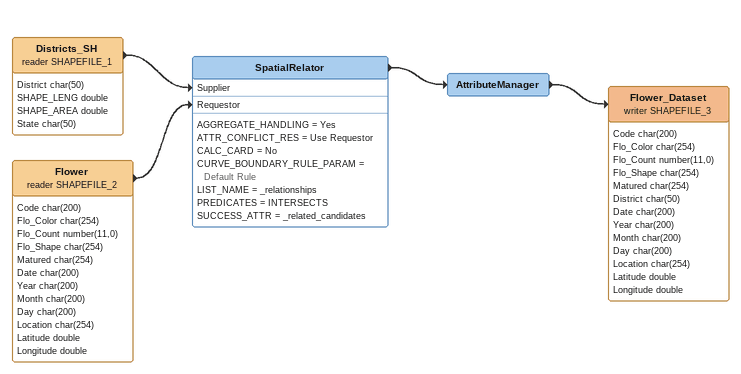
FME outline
Districts_SH (reader SHAPEFILE_1)
    attributes: District char(50), SHAPE_LENG double, SHAPE_AREA double, State char(50)
    -> SpatialRelator [Supplier]
Flower (reader SHAPEFILE_2)
    attributes: Code char(200), Flo_Color char(254), Flo_Count number(11,0), Flo_Shape char(254), Matured char(254), Date char(200), Year char(200), Month char(200), Day char(200), Location char(254), Latitude double, Longitude double
    -> SpatialRelator [Requestor]
SpatialRelator
    AGGREGATE_HANDLING = Yes
    ATTR_CONFLICT_RES = Use Requestor
    CALC_CARD = No
    CURVE_BOUNDARY_RULE_PARAM = Default Rule
    LIST_NAME = _relationships
    PREDICATES = INTERSECTS
    SUCCESS_ATTR = _related_candidates
    -> AttributeManager
AttributeManager
    -> Flower_Dataset (writer SHAPEFILE_3)
Flower_Dataset (writer SHAPEFILE_3)
    attributes: Code char(200), Flo_Color char(254), Flo_Count number(11,0), Flo_Shape char(254), Matured char(254), District char(50), Date char(200), Year char(200), Month char(200), Day char(200), Location char(254), Latitude double, Longitude double
